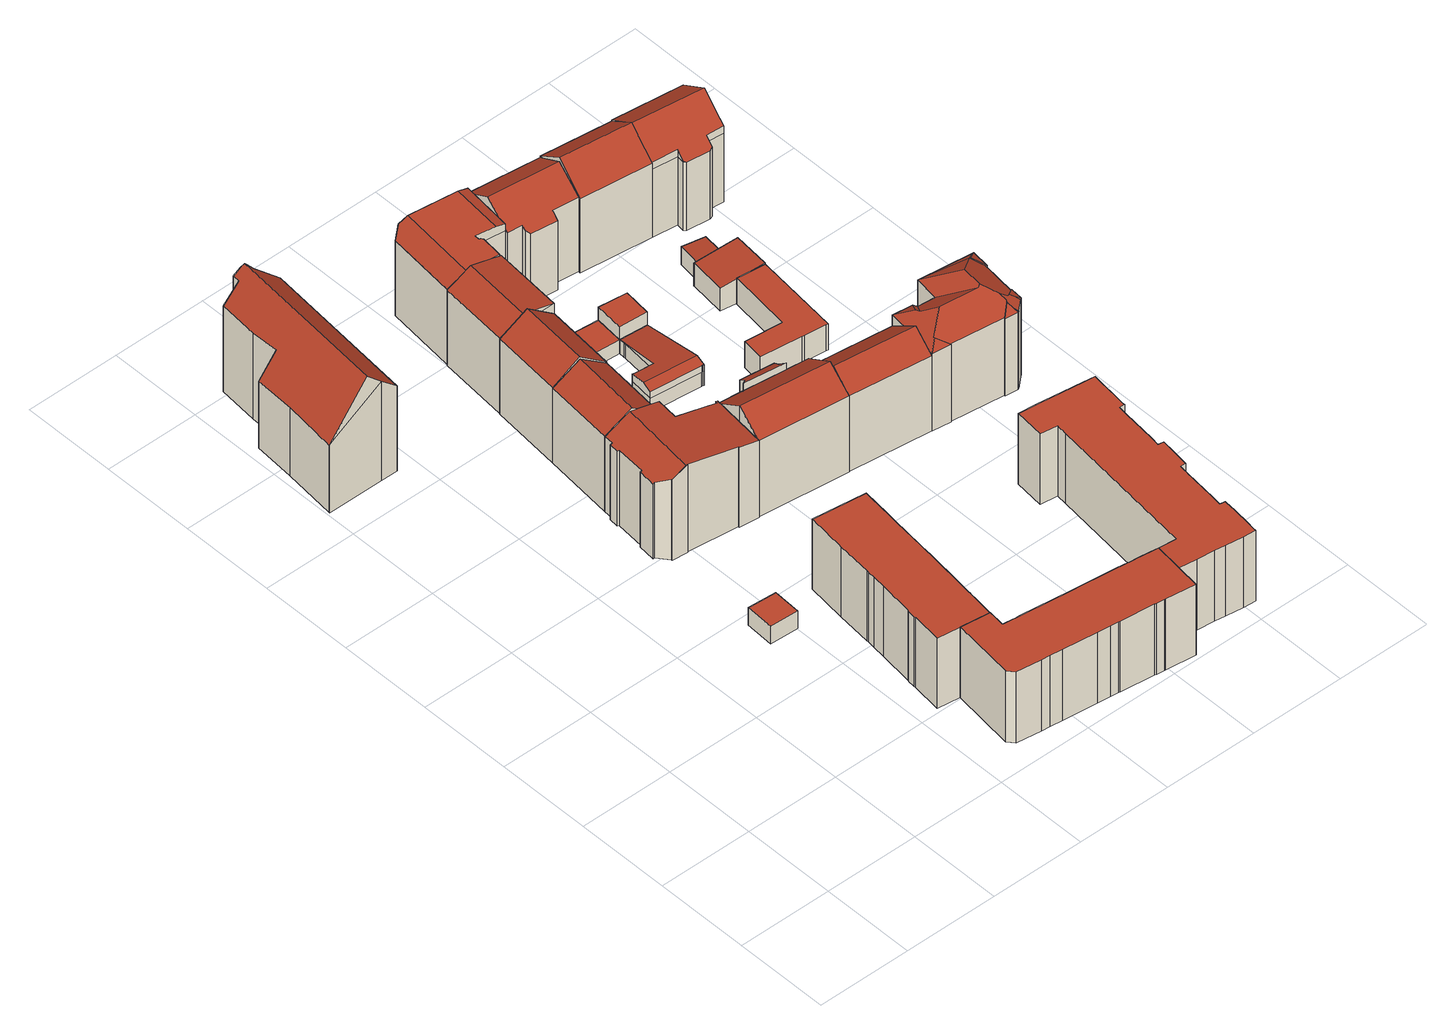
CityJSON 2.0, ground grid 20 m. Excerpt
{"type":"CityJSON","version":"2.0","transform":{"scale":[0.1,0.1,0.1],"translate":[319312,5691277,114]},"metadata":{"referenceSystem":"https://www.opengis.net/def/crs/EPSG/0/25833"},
"CityObjects":{
"building1":{"type":"Building","attributes":{"Dachtyp_tdc":"tdcFreeFormRoof","Gemeindeschluessel":14713000,"Dachneigung":50.74,"QualitaetDacherkennung":39,"Geometrietyp2DReferenz":"3000","function":"31001_9998","roofType":"5000","measuredHeight":26.47},"geometry":[{"type":"MultiSurface","lod":"2","boundaries":[[[0,1,2,3]],[[1,4,5,2]],[[4,6,7,5]],[[6,8,9,7]],[[8,10,11,9]],[[10,12,13,11]],[[12,14,15,13]],[[14,16,17,15]],[[16,18,19,17]],[[18,20,21,19]],[[20,22,23,21]],[[22,24,25,23]],[[24,26,27,25]],[[26,28,29,27]],[[28,30,31,29]],[[30,32,33,31]],[[32,0,3,33]],[[22,20,18,16,14,34,35,26,24]],[[35,34,12,10,8,6,4,1,0,32,30,28]],[[28,26,35]],[[14,12,34]],[[3,2,5,7,9,11,13,15,17,19,21,23,25,27,29,31,33]]],"semantics":{"surfaces":[{"type":"WallSurface"},{"type":"RoofSurface"},{"type":"GroundSurface"}],"values":[0,0,0,0,0,0,0,0,0,0,0,0,0,0,0,0,0,1,1,0,0,2]}}]},
"building2":{"type":"Building","attributes":{"Dachtyp_tdc":"tdcPolyFlatRoof","Gemeindeschluessel":14713000,"Dachneigung":0,"QualitaetDacherkennung":91,"Geometrietyp2DReferenz":"3000","function":"31001_9998","roofType":"1000","measuredHeight":4.07},"geometry":[{"type":"MultiSurface","lod":"2","boundaries":[[[36,37,38,39]],[[37,40,41,38]],[[40,42,43,41]],[[42,36,39,43]],[[42,40,37,36]],[[39,38,41,43]]],"semantics":{"surfaces":[{"type":"WallSurface"},{"type":"RoofSurface"},{"type":"GroundSurface"}],"values":[0,0,0,0,1,2]}}]},
"building3":{"type":"Building","attributes":{"Dachtyp_tdc":"tdcPolyFlatRoof","Gemeindeschluessel":14713000,"Dachneigung":0,"QualitaetDacherkennung":61,"Geometrietyp2DReferenz":"3000","function":"31001_9998","roofType":"1000","measuredHeight":16.47},"geometry":[{"type":"MultiSurface","lod":"2","boundaries":[[[44,45,46,47]],[[45,48,49,46]],[[48,50,51,49]],[[50,52,53,51]],[[52,54,55,53]],[[54,56,57,55]],[[56,58,59,57]],[[58,60,61,59]],[[60,62,63,61]],[[62,64,65,63]],[[64,66,67,65]],[[66,68,69,67]],[[68,70,71,69]],[[70,72,73,71]],[[72,74,75,73]],[[74,76,77,75]],[[76,78,79,77]],[[78,80,81,79]],[[80,82,83,81]],[[82,84,85,83]],[[84,86,87,85]],[[86,88,89,87]],[[88,90,91,89]],[[90,44,47,91]],[[90,88,86,84,82,80,78,76,74,72,70,68,66,64,62,60,58,56,54,52,50,48,45,44]],[[47,46,49,51,53,55,57,59,61,63,65,67,69,71,73,75,77,79,81,83,85,87,89,91]]],"semantics":{"surfaces":[{"type":"WallSurface"},{"type":"RoofSurface"},{"type":"GroundSurface"}],"values":[0,0,0,0,0,0,0,0,0,0,0,0,0,0,0,0,0,0,0,0,0,0,0,0,1,2]}}]},
"building4":{"type":"Building","attributes":{"Dachtyp_tdc":"tdcFreeFormRoof","Gemeindeschluessel":14713000,"Dachneigung":10.05,"QualitaetDacherkennung":29,"Geometrietyp2DReferenz":"3000","function":"31001_9998","roofType":"5000","measuredHeight":20.67},"geometry":[{"type":"MultiSurface","lod":"2","boundaries":[[[92,93,94,95]],[[93,96,97,94]],[[96,98,99,97]],[[98,100,101,99]],[[100,102,103,101]],[[102,104,105,103]],[[104,106,107,105]],[[106,108,109,107]],[[108,110,111,109]],[[110,112,113,111]],[[112,114,115,113]],[[114,116,117,115]],[[116,118,119,117]],[[118,120,121,119]],[[120,122,123,121]],[[122,124,125,123]],[[124,126,127,125]],[[126,128,129,127]],[[128,130,131,129]],[[130,132,133,131]],[[132,134,135,133]],[[134,92,95,135]],[[136,122,120,118,116,114,112,110,108,106,104,102,137]],[[126,124,136,137,100,98,96,93,92,134,132,130,128]],[[102,100,137]],[[124,122,136]],[[95,94,97,99,101,103,105,107,109,111,113,115,117,119,121,123,125,127,129,131,133,135]]],"semantics":{"surfaces":[{"type":"WallSurface"},{"type":"RoofSurface"},{"type":"GroundSurface"}],"values":[0,0,0,0,0,0,0,0,0,0,0,0,0,0,0,0,0,0,0,0,0,0,1,1,0,0,2]}}]},
"building5":{"type":"Building","attributes":{"Dachtyp_tdc":"tdcPolyFlatRoof","Gemeindeschluessel":14713000,"Dachneigung":0,"QualitaetDacherkennung":71,"Geometrietyp2DReferenz":"3000","function":"31001_9998","roofType":"1000","measuredHeight":16.61},"geometry":[{"type":"MultiSurface","lod":"2","boundaries":[[[138,139,140,141]],[[139,142,143,140]],[[142,144,145,143]],[[144,146,147,145]],[[146,148,149,147]],[[148,150,151,149]],[[150,152,153,151]],[[152,154,155,153]],[[154,156,157,155]],[[156,158,159,157]],[[158,160,161,159]],[[160,162,163,161]],[[162,164,165,163]],[[164,166,167,165]],[[166,168,169,167]],[[168,170,171,169]],[[170,172,173,171]],[[172,174,175,173]],[[174,176,177,175]],[[176,178,179,177]],[[178,180,181,179]],[[180,182,183,181]],[[182,184,185,183]],[[184,186,187,185]],[[186,188,189,187]],[[188,190,191,189]],[[190,192,193,191]],[[192,194,195,193]],[[194,196,197,195]],[[196,138,141,197]],[[196,194,192,190,188,186,184,182,180,178,176,174,172,170,168,166,164,162,160,158,156,154,152,150,148,146,144,142,139,138]],[[141,140,143,145,147,149,151,153,155,157,159,161,163,165,167,169,171,173,175,177,179,181,183,185,187,189,191,193,195,197]]],"semantics":{"surfaces":[{"type":"WallSurface"},{"type":"RoofSurface"},{"type":"GroundSurface"}],"values":[0,0,0,0,0,0,0,0,0,0,0,0,0,0,0,0,0,0,0,0,0,0,0,0,0,0,0,0,0,0,1,2]}}]},
"building6":{"type":"Building","attributes":{"name":"Eyüp-Sultan-Moschee","Gemeindeschluessel":14713000,"Dachtyp_tdc":"tdcGableRoof","Dachneigung":36.21,"QualitaetDacherkennung":86,"Geometrietyp2DReferenz":"3000","function":"31001_3045","roofType":"3100","measuredHeight":21.11},"geometry":[{"type":"MultiSurface","lod":"2","boundaries":[[[100,198,199,200]],[[198,201,202,199]],[[201,203,204,202]],[[203,100,200,204]],[[201,198,205]],[[100,203,206]],[[198,100,206,205]],[[203,201,205,206]],[[200,199,202,204]]],"semantics":{"surfaces":[{"type":"WallSurface"},{"type":"RoofSurface"},{"type":"GroundSurface"}],"values":[0,0,0,0,0,0,1,1,2]}}]},
"building7":{"type":"Building","attributes":{"Dachtyp_tdc":"tdcGableRoof","Gemeindeschluessel":14713000,"Dachneigung":37.58,"QualitaetDacherkennung":88,"Geometrietyp2DReferenz":"3000","function":"31001_9998","roofType":"3100","measuredHeight":21.51},"geometry":[{"type":"MultiSurface","lod":"2","boundaries":[[[207,208,209,199]],[[208,210,211,209]],[[210,212,202,211]],[[212,207,199,202]],[[210,208,213]],[[207,212,214]],[[208,207,214,213]],[[212,210,213,214]],[[199,209,211,202]]],"semantics":{"surfaces":[{"type":"WallSurface"},{"type":"RoofSurface"},{"type":"GroundSurface"}],"values":[0,0,0,0,0,0,1,1,2]}}]},
"building8":{"type":"Building","attributes":{"Dachtyp_tdc":"tdcFreeFormRoof","Gemeindeschluessel":14713000,"Dachneigung":10.12,"QualitaetDacherkennung":63,"Geometrietyp2DReferenz":"3000","function":"31001_9998","roofType":"5000","measuredHeight":20.67},"geometry":[{"type":"MultiSurface","lod":"2","boundaries":[[[215,216,217,218]],[[216,219,220,217]],[[219,221,222,220]],[[221,223,224,222]],[[223,215,218,224]],[[225,226,219,216]],[[215,223,221,226,225]],[[216,215,225]],[[221,219,226]],[[218,217,220,222,224]]],"semantics":{"surfaces":[{"type":"WallSurface"},{"type":"RoofSurface"},{"type":"GroundSurface"}],"values":[0,0,0,0,0,1,1,0,0,2]}}]},
"building9":{"type":"Building","attributes":{"Gemeindeschluessel":14713000,"Geometrietyp2DReferenz":"3000","function":"31001_9998","roofType":"9999"},"children":["building9-1","building9-2"]},
"building9-1":{"type":"BuildingPart","attributes":{"Dachtyp_tdc":"tdcPolyFlatRoof","Dachneigung":31.18,"QualitaetDacherkennung":50,"Geometrietyp2DReferenz":"3000","roofType":"2100","measuredHeight":18.98},"parents":["building9"],"geometry":[{"type":"MultiSurface","lod":"2","boundaries":[[[227,228,229]],[[227,230,231,228]],[[230,232,233,231]],[[232,234,235,233]],[[234,236,237,235]],[[236,238,239,240,237]],[[238,236,234,232,230,227]],[[228,231,233,235,237,240]],[[229,239,238,227]],[[229,228,240,239]]],"semantics":{"surfaces":[{"type":"WallSurface"},{"type":"RoofSurface"},{"type":"GroundSurface"},{"type":"ClosureSurface"}],"values":[0,0,0,0,0,0,1,2,0,3]}}]},
"building9-2":{"type":"BuildingPart","attributes":{"Dachtyp_tdc":"tdcGableRoof","Dachneigung":33.12,"QualitaetDacherkennung":86,"Geometrietyp2DReferenz":"3000","roofType":"3100","measuredHeight":21.55},"parents":["building9"],"geometry":[{"type":"MultiSurface","lod":"2","boundaries":[[[239,241,242,240]],[[241,243,244,242]],[[243,245,246,244]],[[245,247,113,246]],[[247,248,249,113]],[[248,250,111,249]],[[250,229,228,111]],[[248,247,245,243]],[[243,241,239,229,250,248]],[[240,242,244,246,113,249,111,228]],[[240,228,229,239]]],"semantics":{"surfaces":[{"type":"WallSurface"},{"type":"RoofSurface"},{"type":"GroundSurface"},{"type":"ClosureSurface"}],"values":[0,0,0,0,0,0,0,1,1,2,3]}}]},
"building10":{"type":"Building","attributes":{"Dachtyp_tdc":"tdcFreeFormRoof","Gemeindeschluessel":14713000,"Dachneigung":0.303,"QualitaetDacherkennung":48,"Geometrietyp2DReferenz":"3000","function":"31001_9998","roofType":"5000","measuredHeight":19.73},"geometry":[{"type":"MultiSurface","lod":"2","boundaries":[[[251,252,253,254]],[[252,255,256,253]],[[255,257,258,256]],[[257,259,260,258]],[[259,261,262,260]],[[261,263,264,262]],[[263,265,266,264]],[[265,267,268,266]],[[267,269,270,268]],[[269,251,254,270]],[[271,272,273,274]],[[275,276,265,277,278]],[[279,280,281,282,273,272,275,278,283]],[[259,279,283,261]],[[261,283,278,277,263]],[[251,274,273,282,252]],[[252,282,281,255]],[[255,281,280,257]],[[257,280,279,259]],[[263,277,265]],[[267,276,275,272,271,269]],[[265,276,267]],[[269,271,274,251]],[[254,253,256,258,260,262,264,266,268,270]]],"semantics":{"surfaces":[{"type":"WallSurface"},{"type":"RoofSurface"},{"type":"GroundSurface"}],"values":[0,0,0,0,0,0,0,0,0,0,1,1,1,0,0,0,0,0,0,0,0,0,0,2]}}]},
"building11":{"type":"Building","attributes":{"Dachtyp_tdc":"tdcPolyFlatRoof","Gemeindeschluessel":14713000,"Dachneigung":31.53,"QualitaetDacherkennung":27,"Geometrietyp2DReferenz":"3000","function":"31001_9998","roofType":"2100","measuredHeight":10.42},"geometry":[{"type":"MultiSurface","lod":"2","boundaries":[[[284,285,286,287]],[[285,288,289,286]],[[288,290,291,289]],[[290,292,293,291]],[[292,294,295,293]],[[294,296,297,295]],[[296,298,299,297]],[[298,300,301,299]],[[300,302,303,301]],[[302,304,305,303]],[[304,306,307,305]],[[306,308,309,307]],[[308,310,311,309]],[[310,312,313,311]],[[312,284,287,313]],[[312,310,308,306,304,302,300,298,296,294,292,290,288,285,284]],[[287,286,289,291,293,295,297,299,301,303,305,307,309,311,313]]],"semantics":{"surfaces":[{"type":"WallSurface"},{"type":"RoofSurface"},{"type":"GroundSurface"}],"values":[0,0,0,0,0,0,0,0,0,0,0,0,0,0,0,1,2]}}]},
"building12":{"type":"Building","attributes":{"Dachtyp_tdc":"tdcFreeFormRoof","Gemeindeschluessel":14713000,"Dachneigung":10.01,"QualitaetDacherkennung":23,"Geometrietyp2DReferenz":"3000","function":"31001_9998","roofType":"5000","measuredHeight":5.6},"geometry":[{"type":"MultiSurface","lod":"2","boundaries":[[[314,315,316,317]],[[315,318,319,316]],[[318,320,321,319]],[[320,322,323,321]],[[322,324,325,323]],[[324,326,327,325]],[[326,328,329,327]],[[328,330,331,329]],[[330,332,333,331]],[[332,334,335,333]],[[334,314,317,335]],[[336,337,338,339,340,341]],[[338,334,332,342,343,344,345,346,339]],[[320,340,339,346,322]],[[322,346,345,324]],[[324,345,344,326]],[[326,344,343,328]],[[328,343,342,330]],[[330,342,332]],[[318,341,340,320]],[[315,336,341,318]],[[314,337,336,315]],[[334,338,337,314]],[[317,316,319,321,323,325,327,329,331,333,335]]],"semantics":{"surfaces":[{"type":"WallSurface"},{"type":"RoofSurface"},{"type":"GroundSurface"}],"values":[0,0,0,0,0,0,0,0,0,0,0,1,1,0,0,0,0,0,0,0,0,0,0,2]}}]},
"building13":{"type":"Building","attributes":{"Dachtyp_tdc":"tdcPolyFlatRoof","Gemeindeschluessel":14713000,"Dachneigung":0,"QualitaetDacherkennung":94,"Geometrietyp2DReferenz":"3000","function":"31001_9998","roofType":"1000","measuredHeight":3.23},"geometry":[{"type":"MultiSurface","lod":"2","boundaries":[[[347,348,333,349]],[[348,350,351,333]],[[350,352,353,351]],[[352,347,349,353]],[[352,350,348,347]],[[349,333,351,353]]],"semantics":{"surfaces":[{"type":"WallSurface"},{"type":"RoofSurface"},{"type":"GroundSurface"}],"values":[0,0,0,0,1,2]}}]},
"building14":{"type":"Building","attributes":{"Dachtyp_tdc":"tdcPolyFlatRoof","Gemeindeschluessel":14713000,"Dachneigung":0,"QualitaetDacherkennung":64,"Geometrietyp2DReferenz":"3000","function":"31001_9998","roofType":"1000","measuredHeight":6.32},"geometry":[{"type":"MultiSurface","lod":"2","boundaries":[[[354,355,335,356]],[[355,357,333,335]],[[357,358,349,333]],[[358,354,356,349]],[[358,357,355,354]],[[356,335,333,349]]],"semantics":{"surfaces":[{"type":"WallSurface"},{"type":"RoofSurface"},{"type":"GroundSurface"}],"values":[0,0,0,0,1,2]}}]},
"building15":{"type":"Building","attributes":{"Dachtyp_tdc":"tdcPolyFlatRoof","Gemeindeschluessel":14713000,"Dachneigung":0,"QualitaetDacherkennung":78,"Geometrietyp2DReferenz":"3000","function":"31001_9998","roofType":"1000","measuredHeight":16.52},"geometry":[{"type":"MultiSurface","lod":"2","boundaries":[[[359,360,361,362]],[[360,363,364,361]],[[363,365,366,364]],[[365,367,368,366]],[[367,369,370,368]],[[369,371,372,370]],[[371,373,374,372]],[[373,375,376,374]],[[375,377,378,376]],[[377,379,380,378]],[[379,381,382,380]],[[381,383,384,382]],[[383,385,386,384]],[[385,387,388,386]],[[387,389,390,388]],[[389,391,392,390]],[[391,393,394,392]],[[393,395,396,394]],[[395,397,398,396]],[[397,399,400,398]],[[399,401,402,400]],[[401,162,403,402]],[[162,160,404,403]],[[160,405,406,404]],[[405,407,408,406]],[[407,409,410,408]],[[409,411,412,410]],[[411,413,414,412]],[[413,415,416,414]],[[415,417,418,416]],[[417,419,420,418]],[[419,421,422,420]],[[421,423,424,422]],[[423,425,426,424]],[[425,427,428,426]],[[427,429,430,428]],[[429,431,432,430]],[[431,433,434,432]],[[433,359,362,434]],[[433,431,429,427,425,423,421,419,417,415,413,411,409,407,405,160,162,401,399,397,395,393,391,389,387,385,383,381,379,377,375,373,371,369,367,365,363,360,359]],[[362,361,364,366,368,370,372,374,376,378,380,382,384,386,388,390,392,394,396,398,400,402,403,404,406,408,410,412,414,416,418,420,422,424,426,428,430,432,434]]],"semantics":{"surfaces":[{"type":"WallSurface"},{"type":"RoofSurface"},{"type":"GroundSurface"}],"values":[0,0,0,0,0,0,0,0,0,0,0,0,0,0,0,0,0,0,0,0,0,0,0,0,0,0,0,0,0,0,0,0,0,0,0,0,0,0,0,1,2]}}]},
"building16":{"type":"Building","attributes":{"Dachtyp_tdc":"tdcFreeFormRoof","Gemeindeschluessel":14713000,"Dachneigung":38.27,"QualitaetDacherkennung":78,"Geometrietyp2DReferenz":"3000","function":"31001_9998","roofType":"5000","measuredHeight":21.21},"geometry":[{"type":"MultiSurface","lod":"2","boundaries":[[[245,435,436,437]],[[435,438,439,436]],[[438,440,441,439]],[[440,442,443,441]],[[442,444,445,443]],[[444,245,437,445]],[[446,442,440,438,435,447]],[[444,446,447,245]],[[444,442,446]],[[435,245,447]],[[437,436,439,441,443,445]]],"semantics":{"surfaces":[{"type":"WallSurface"},{"type":"RoofSurface"},{"type":"GroundSurface"}],"values":[0,0,0,0,0,0,1,1,0,0,2]}}]},
"building17":{"type":"Building","attributes":{"Dachtyp_tdc":"tdcFreeFormRoof","Gemeindeschluessel":14713000,"Dachneigung":35.05,"QualitaetDacherkennung":74,"Geometrietyp2DReferenz":"3000","function":"31001_9998","roofType":"5000","measuredHeight":21.41},"geometry":[{"type":"MultiSurface","lod":"2","boundaries":[[[448,449,450,451]],[[449,452,453,450]],[[452,454,455,453]],[[454,456,457,455]],[[456,458,459,457]],[[458,460,461,459]],[[460,462,463,461]],[[462,464,465,463]],[[464,466,467,465]],[[466,448,451,467]],[[468,456,454,469]],[[464,462,460,458,468,469,452,449,448,466]],[[454,452,469]],[[458,456,468]],[[451,450,453,455,457,459,461,463,465,467]]],"semantics":{"surfaces":[{"type":"WallSurface"},{"type":"RoofSurface"},{"type":"GroundSurface"}],"values":[0,0,0,0,0,0,0,0,0,0,1,1,0,0,2]}}]},
"building18":{"type":"Building","attributes":{"Dachtyp_tdc":"tdcPolyFlatRoof","Gemeindeschluessel":14713000,"Dachneigung":0,"QualitaetDacherkennung":59,"Geometrietyp2DReferenz":"3000","function":"31001_9998","roofType":"1000","measuredHeight":6.12},"geometry":[{"type":"MultiSurface","lod":"2","boundaries":[[[470,471,472,473]],[[471,474,475,472]],[[474,476,477,475]],[[476,478,479,477]],[[478,480,481,479]],[[480,482,483,481]],[[482,484,485,483]],[[484,486,487,485]],[[486,488,489,487]],[[488,470,473,489]],[[488,486,484,482,480,478,476,474,471,470]],[[473,472,475,477,479,481,483,485,487,489]]],"semantics":{"surfaces":[{"type":"WallSurface"},{"type":"RoofSurface"},{"type":"GroundSurface"}],"values":[0,0,0,0,0,0,0,0,0,0,1,2]}}]},
"building19":{"type":"Building","attributes":{"Dachtyp_tdc":"tdcFreeFormRoof","Gemeindeschluessel":14713000,"Dachneigung":39.14,"QualitaetDacherkennung":79,"Geometrietyp2DReferenz":"3000","function":"31001_9998","roofType":"5000","measuredHeight":22.36},"geometry":[{"type":"MultiSurface","lod":"2","boundaries":[[[490,491,492,493]],[[491,494,495,492]],[[494,496,497,495]],[[496,498,499,497]],[[498,490,493,499]],[[500,496,494,501]],[[498,500,501,491,490]],[[498,496,500]],[[494,491,501]],[[493,492,495,497,499]]],"semantics":{"surfaces":[{"type":"WallSurface"},{"type":"RoofSurface"},{"type":"GroundSurface"}],"values":[0,0,0,0,0,1,1,0,0,2]}}]},
"building20":{"type":"Building","attributes":{"Dachtyp_tdc":"tdcPolyFlatRoof","Gemeindeschluessel":14713000,"Dachneigung":5.34,"QualitaetDacherkennung":79,"Geometrietyp2DReferenz":"3000","function":"31001_9998","roofType":"2100","measuredHeight":6.24},"geometry":[{"type":"MultiSurface","lod":"2","boundaries":[[[502,503,504,505]],[[503,506,507,504]],[[506,508,509,507]],[[508,510,511,509]],[[510,512,513,511]],[[512,514,515,513]],[[514,516,517,515]],[[516,502,505,517]],[[516,514,512,510,508,506,503,502]],[[505,504,507,509,511,513,515,517]]],"semantics":{"surfaces":[{"type":"WallSurface"},{"type":"RoofSurface"},{"type":"GroundSurface"}],"values":[0,0,0,0,0,0,0,0,1,2]}}]},
"building21":{"type":"Building","attributes":{"Dachtyp_tdc":"tdcFreeFormRoof","Gemeindeschluessel":14713000,"Dachneigung":34.06,"QualitaetDacherkennung":60,"Geometrietyp2DReferenz":"3000","function":"31001_9998","roofType":"5000","measuredHeight":22.13},"geometry":[{"type":"MultiSurface","lod":"2","boundaries":[[[518,519,520,521]],[[519,522,523,520]],[[522,524,525,523]],[[524,526,527,525]],[[526,528,529,527]],[[528,530,531,529]],[[530,532,533,531]],[[532,534,535,533]],[[534,536,537,535]],[[536,538,539,537]],[[538,540,541,539]],[[540,542,543,541]],[[542,544,545,543]],[[544,546,547,545]],[[546,548,549,547]],[[548,550,551,549]],[[550,552,553,551]],[[552,554,555,553]],[[554,556,557,555]],[[556,558,559,557]],[[558,518,521,559]],[[560,561,558,556]],[[560,556,554]],[[562,563,564,565,566,561,560,554,552]],[[562,552,550]],[[563,562,550,548]],[[564,563,548,546]],[[567,568,569,565,564,546,544]],[[570,567,544,542]],[[570,542,540]],[[538,570,540]],[[538,567,570]],[[567,536,568]],[[536,567,538]],[[571,569,568,536,534]],[[572,573,571,534,532]],[[574,572,532,530]],[[574,530,528]],[[575,576,577,573,572,574,528,526]],[[575,526,524]],[[576,575,524,522]],[[577,576,522,519]],[[566,565,569,571,573,577,519,518]],[[561,566,518,558]],[[521,520,523,525,527,529,531,533,535,537,539,541,543,545,547,549,551,553,555,557,559]]],"semantics":{"surfaces":[{"type":"WallSurface"},{"type":"RoofSurface"},{"type":"GroundSurface"}],"values":[0,0,0,0,0,0,0,0,0,0,0,0,0,0,0,0,0,0,0,0,0,1,1,1,1,1,1,1,1,1,1,1,1,1,1,1,1,1,1,1,1,1,1,1,2]}}]},
"building22":{"type":"Building","attributes":{"Dachtyp_tdc":"tdcPolyFlatRoof","Gemeindeschluessel":14713000,"Dachneigung":4.73,"QualitaetDacherkennung":75,"Geometrietyp2DReferenz":"3000","function":"31001_9998","roofType":"2100","measuredHeight":4.18},"geometry":[{"type":"MultiSurface","lod":"2","boundaries":[[[578,579,515,580]],[[579,581,513,515]],[[581,582,583,513]],[[582,584,585,583]],[[584,586,587,585]],[[586,578,580,587]],[[586,584,582,581,579,578]],[[580,515,513,583,585,587]]],"semantics":{"surfaces":[{"type":"WallSurface"},{"type":"RoofSurface"},{"type":"GroundSurface"}],"values":[0,0,0,0,0,0,1,2]}}]},
"building23":{"type":"Building","attributes":{"Dachtyp_tdc":"tdcFreeFormRoof","Gemeindeschluessel":14713000,"Dachneigung":38.19,"QualitaetDacherkennung":72,"Geometrietyp2DReferenz":"3000","function":"31001_9998","roofType":"5000","measuredHeight":22.28},"geometry":[{"type":"MultiSurface","lod":"2","boundaries":[[[588,589,497,499]],[[589,590,591,497]],[[590,592,593,591]],[[592,594,595,593]],[[594,596,597,595]],[[596,598,599,597]],[[598,600,601,599]],[[600,602,603,601]],[[602,604,605,603]],[[604,606,607,605]],[[606,588,499,607]],[[608,609,610,611]],[[612,613,614,615,611,610,616,617,618,602,600]],[[602,618,604]],[[604,618,617,606]],[[606,617,616,588]],[[588,616,610,609,589]],[[592,615,614,594]],[[590,608,611,615,592]],[[594,614,613,596]],[[596,613,612,598]],[[598,612,600]],[[589,609,608,590]],[[499,497,591,593,595,597,599,601,603,605,607]]],"semantics":{"surfaces":[{"type":"WallSurface"},{"type":"RoofSurface"},{"type":"GroundSurface"}],"values":[0,0,0,0,0,0,0,0,0,0,0,1,1,0,0,0,0,0,0,0,0,0,0,2]}}]}
},
"vertices":[
[22,1463,161],[62,1462,210],[62,1462,4],[22,1463,4],[64,1522,205],[64,1522,4],[72,1607,205],[72,1607,4],[105,1604,245],[105,1604,4],[106,1619,245],[106,1619,4],[119,1615,260],[119,1615,4],[128,1609,265],[128,1609,4],[136,1602,257],[136,1602,4],[137,1601,256],[137,1601,4],[192,1595,203],[192,1595,4],[177,1445,203],[177,1445,4],[158,1262,203],[158,1262,4],[123,1262,236],[123,1262,4],[3,1263,163],[3,1263,4],[3,1264,162],[3,1264,4],[15,1376,163],[15,1376,4],[125,1611,268],[90,1263,268],
[402,516,41],[342,519,41],[342,519,0],[402,516,0],[345,579,41],[345,579,0],[405,575,41],[405,575,0],
[551,193,167],[489,201,167],[489,201,3],[551,193,3],[441,207,167],[441,207,3],[449,270,167],[449,270,3],[449,273,167],[449,273,3],[451,289,167],[451,289,3],[452,292,167],[452,292,3],[461,364,167],[461,364,3],[464,391,167],[464,391,3],[466,407,167],[466,407,3],[466,411,167],[466,411,3],[474,485,167],[474,485,3],[484,569,167],[484,569,3],[595,555,167],[595,555,3],[588,493,167],[588,493,3],[585,472,167],[585,472,3],[577,398,167],[577,398,3],[574,375,167],[574,375,3],[574,373,167],[574,373,3],[562,279,167],[562,279,3],[559,257,167],[559,257,3],[559,254,167],[559,254,3],[558,247,167],[558,247,3],[557,237,167],[557,237,3],
[348,909,178],[345,910,176],[345,910,2],[348,909,2],[347,930,176],[347,930,2],[351,930,178],[351,930,2],[353,950,178],[353,950,2],[466,937,198],[466,937,2],[461,891,198],[461,891,2],[548,880,182],[548,880,2],[549,884,182],[549,884,2],[552,883,182],[552,883,2],[538,764,182],[538,764,2],[538,762,182],[538,762,2],[496,767,189],[496,767,2],[496,769,189],[496,769,2],[389,781,208],[389,781,2],[389,780,208],[389,780,2],[356,783,191],[356,783,2],[356,785,191],[356,785,2],[338,808,179],[338,808,2],[335,808,177],[335,808,2],[339,845,177],[339,845,2],[342,845,179],[342,845,2],[385,780,209],[405,944,209],
[549,157,168],[569,155,168],[569,155,2],[549,157,2],[574,154,168],[574,154,2],[583,153,168],[583,153,2],[689,140,168],[689,140,2],[711,138,168],[711,138,2],[786,129,168],[786,129,2],[808,126,168],[808,126,2],[813,125,168],[813,125,2],[827,124,168],[827,124,2],[855,120,168],[855,120,2],[871,118,168],[871,118,2],[863,57,168],[863,57,2],[857,8,168],[857,8,2],[794,16,168],[794,16,2],[792,16,168],[792,16,2],[775,18,168],[775,18,2],[772,19,168],[772,19,2],[700,27,168],[700,27,2],[697,28,168],[697,28,2],[680,30,168],[680,30,2],[653,33,168],[653,33,2],[580,42,168],[580,42,2],[554,45,168],[554,45,2],[536,47,168],[536,47,2],[484,54,168],[484,54,2],[472,68,168],[472,68,2],[489,201,168],[489,201,2],[551,193,168],[551,193,2],[547,158,168],[547,158,2],
[368,1099,178],[368,1099,3],[353,950,3],[482,1087,173],[482,1087,3],[466,937,173],[466,937,3],[426,1093,214],[410,943,214],
[368,1099,179],[383,1249,179],[383,1249,3],[497,1236,175],[497,1236,3],[482,1087,175],[440,1242,219],[425,1093,219],
[497,1236,199],[383,1249,180],[383,1249,4],[497,1236,4],[398,1398,180],[398,1398,4],[507,1385,200],[507,1385,4],[511,1385,199],[511,1385,4],[432,1243,211],[447,1392,211],
[606,877,192],[606,877,2],[606,877,176],[617,886,186],[617,886,2],[618,899,178],[618,899,2],[689,890,178],[689,890,2],[687,876,187],[687,876,2],[695,866,192],[695,866,176],[695,866,2],
[742,861,176],[742,861,2],[734,798,218],[734,798,2],[727,742,180],[727,742,2],[538,764,180],[545,820,218],[545,820,2],[552,883,176],
[569,1439,181],[507,1447,181],[507,1447,6],[569,1439,6],[507,1437,181],[507,1437,6],[510,1436,181],[510,1436,6],[513,1432,181],[513,1432,6],[507,1385,181],[507,1385,6],[398,1398,181],[398,1398,6],[414,1547,181],[414,1547,6],[438,1565,181],[438,1565,6],[582,1547,181],[582,1547,6],[582,1547,198],[562,1549,203],[550,1441,203],[569,1439,198],[457,1562,203],[438,1565,193],[398,1398,182],[438,1393,203],[513,1432,203],[510,1436,203],[507,1437,203],[507,1447,203],[507,1385,203],
[511,1385,107],[507,1385,110],[507,1385,7],[511,1385,7],[513,1432,108],[513,1432,7],[510,1436,110],[510,1436,7],[507,1437,112],[507,1437,7],[507,1447,112],[507,1447,7],[569,1439,73],[569,1439,7],[569,1432,73],[569,1432,7],[568,1429,73],[568,1429,7],[586,1406,62],[586,1406,7],[580,1405,65],[580,1405,7],[530,1410,96],[530,1410,7],[527,1388,97],[527,1388,7],[517,1389,103],[517,1389,7],[516,1380,104],[516,1380,7],
[687,1065,38],[685,1066,38],[685,1066,5],[687,1065,5],[682,1066,38],[682,1066,5],[574,1077,38],[574,1077,5],[580,1129,38],[580,1129,5],[585,1128,38],[585,1128,5],[625,1124,38],[625,1124,5],[633,1204,38],[633,1204,5],[633,1208,38],[633,1208,5],[634,1220,38],[634,1220,5],[693,1215,38],[693,1215,5],[685,1066,53],[687,1065,53],[688,1084,61],[576,1096,61],[574,1077,53],[682,1066,53],[633,1208,40],[633,1204,41],[625,1124,55],[585,1128,55],[580,1129,55],
[640,1281,37],[634,1220,37],[640,1281,5],[569,1225,37],[569,1225,5],[571,1288,37],[571,1288,5],
[700,1274,68],[693,1215,68],[700,1274,5],[634,1220,68],[640,1281,68],
[1054,400,168],[1046,327,168],[1046,327,3],[1054,400,3],[1043,308,168],[1043,308,3],[1055,306,168],[1055,306,3],[1051,277,168],[1051,277,3],[1046,241,168],[1046,241,3],[1035,242,168],[1035,242,3],[1034,237,168],[1034,237,3],[1033,225,168],[1033,225,3],[1032,220,168],[1032,220,3],[1024,147,168],[1024,147,3],[1021,128,168],[1021,128,3],[1032,126,168],[1032,126,3],[1032,125,168],[1032,125,3],[1030,100,168],[1030,100,3],[1025,59,168],[1025,59,3],[1023,47,168],[1023,47,3],[1022,38,168],[1022,38,3],[996,40,168],[996,40,3],[959,45,168],[959,45,3],[937,48,168],[937,48,3],[900,52,168],[900,52,3],[863,57,3],[871,118,3],[908,114,168],[908,114,3],[946,434,168],[946,434,3],[948,457,168],[948,457,3],[912,462,168],[912,462,3],[919,525,168],[919,525,3],[956,521,168],[956,521,3],[993,516,168],[993,516,3],[1053,508,168],[1053,508,3],[1078,505,168],[1078,505,3],[1077,500,168],[1077,500,3],[1075,484,168],[1075,484,3],[1071,446,168],[1071,446,3],[1068,425,168],[1068,425,3],[1068,419,168],[1068,419,3],[1057,420,168],[1057,420,3],
[742,861,158],[742,861,3],[727,742,3],[749,860,157],[749,860,3],[749,856,161],[749,856,3],[912,836,161],[912,836,3],[898,721,180],[898,721,3],[903,767,215],[733,788,215],
[600,1429,182],[569,1432,182],[569,1432,8],[600,1429,8],[569,1439,186],[569,1439,8],[582,1547,187],[582,1547,8],[732,1529,187],[732,1529,8],[717,1415,182],[717,1415,8],[663,1421,182],[663,1421,8],[660,1405,170],[660,1405,8],[604,1412,171],[604,1412,8],[599,1420,176],[599,1420,8],[724,1472,222],[575,1489,222],
[895,985,70],[851,990,70],[851,990,9],[895,985,9],[846,991,70],[846,991,9],[759,1002,70],[759,1002,9],[765,1048,70],[765,1048,9],[844,1040,70],[844,1040,9],[861,1173,70],[861,1173,9],[920,1166,70],[920,1166,9],[920,1159,70],[920,1159,9],[900,984,70],[900,984,9],
[716,1410,183],[717,1415,187],[717,1415,9],[716,1410,9],[732,1529,190],[732,1529,9],[881,1511,190],[881,1511,9],[866,1392,183],[866,1392,9],[873,1452,233],[724,1471,233],
[920,1166,73],[861,1173,68],[861,1173,11],[920,1166,11],[827,1178,64],[827,1178,11],[836,1252,65],[836,1252,11],[836,1254,65],[836,1254,11],[849,1253,66],[849,1253,11],[901,1247,71],[901,1247,11],[928,1244,73],[928,1244,11],
[1048,702,186],[937,716,186],[937,716,5],[1048,702,5],[937,714,186],[937,714,5],[898,719,186],[898,719,5],[898,721,186],[898,721,5],[912,836,186],[912,836,5],[955,831,186],[955,831,5],[959,823,186],[959,823,5],[995,819,186],[995,819,5],[1003,871,186],[1003,871,5],[1117,857,186],[1117,857,5],[1119,857,186],[1119,857,5],[1115,818,186],[1115,818,5],[1112,818,186],[1112,818,5],[1103,746,186],[1103,746,5],[1106,746,186],[1106,746,5],[1103,719,186],[1103,719,5],[1099,716,186],[1099,716,5],[1078,698,186],[1078,698,5],[1075,696,186],[1075,696,5],[1048,699,186],[1048,699,5],[1072,705,192],[1069,717,199],[1093,724,193],[1085,729,199],[1080,727,200],[1067,734,209],[1071,721,201],[1096,841,199],[1052,806,225],[1046,761,226],[1098,840,199],[1041,758,223],[938,794,207],[958,768,223],[937,804,205],[899,721,187],[918,735,199],[918,737,199],
[902,1251,48],[901,1247,48],[902,1251,11],[849,1253,53],[856,1308,53],[856,1308,11],[907,1302,48],[907,1302,11],[903,1265,48],[903,1265,11],
[866,1392,169],[881,1511,169],[1031,1494,169],[1031,1494,9],[1017,1387,169],[1017,1387,9],[1016,1375,169],[1016,1375,9],[979,1379,169],[979,1379,9],[977,1362,169],[977,1362,9],[970,1359,169],[970,1359,9],[921,1365,169],[921,1365,9],[917,1369,169],[917,1369,9],[919,1386,169],[919,1386,9],[1031,1494,191],[881,1511,192],[873,1451,232],[1023,1432,232],[977,1362,172],[979,1379,186],[1016,1375,187],[1017,1387,196],[866,1392,185],[919,1386,186],[917,1369,172]
]}
